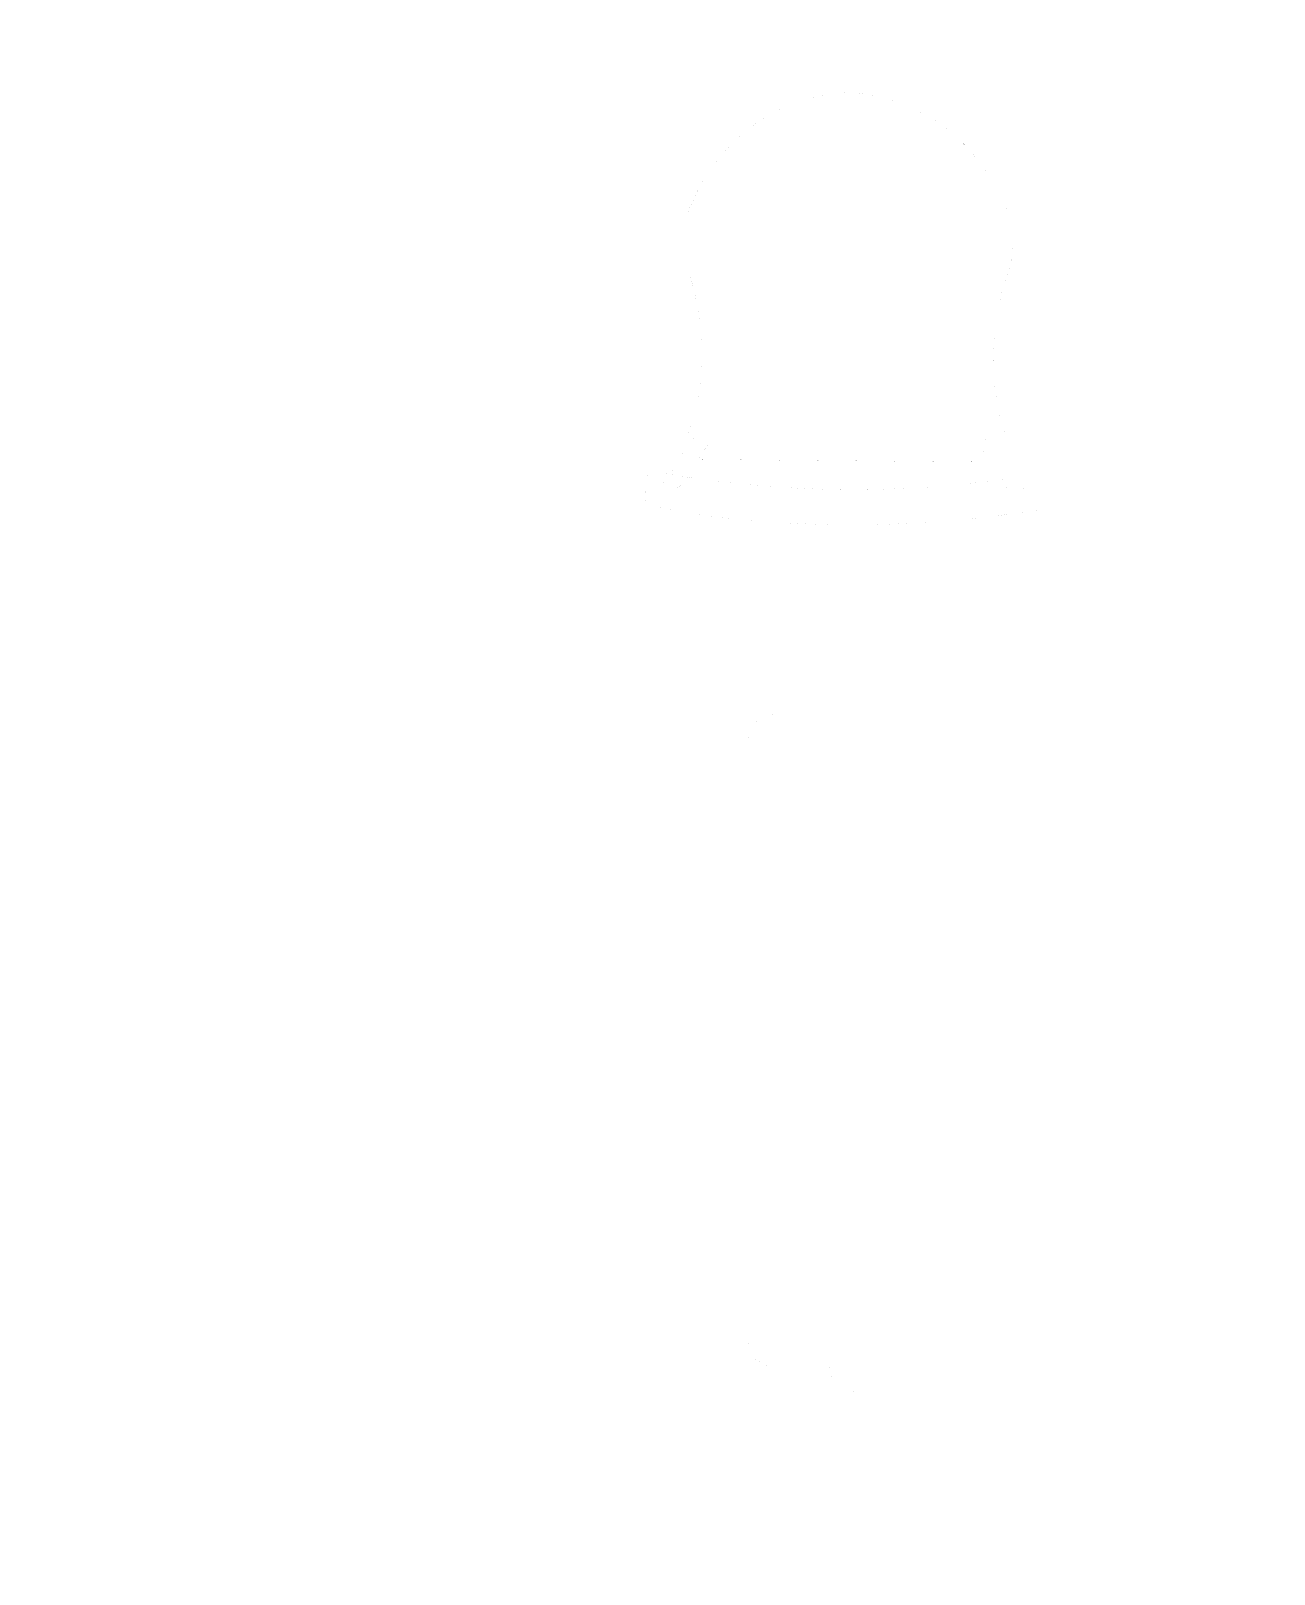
# Model space of a CAD drawing. Header units: metres. Extents: x -6.2 to 4.5, y -5 to 2.9.
# Drawn here: x -6.031 to -4.327, y -2.922 to -0.807 of the extents above; entities that cross this region are included whole.
import ezdxf

# ---------------------------------------------------------------- set-up
doc = ezdxf.new("R2010")
doc.units = ezdxf.units.M
doc.header["$LTSCALE"] = 10
doc.layers.get('0').update_dxf_attribs({"linetype": 'CONTINUOUS', "lineweight": 100})
doc.layers.add('roomitems', color=2, linetype='CONTINUOUS', lineweight=100)
doc.layers.add('windows', color=3, linetype='CONTINUOUS', lineweight=100)

# ---------------------------------------------------------------- blocks, each defined once
blk = doc.blocks.new('W-1-2')
at = {"color": 0}
for points, const_width in [([(-398.1, 60), (-796.3, 60)], 0.01), ([(-398.1, 60), (-796.3, 60)], 0.01), ([(0, 60), (-398.1, 60)], 0.01), ([(0, 60), (-398.1, 60)], 0.01), ([(398.1, 60), (0, 60)], 0.01), ([(398.1, 60), (0, 60)], 0.01), ([(796.3, 60), (398.1, 60)], 0.01), ([(796.3, 60), (398.1, 60)], 0.01), ([(1194.4, 60), (796.3, 60)], 0.01), ([(1194.4, 60), (796.3, 60)], 0.01), ([(1592.5, 60), (1194.4, 60)], 0.01), ([(1592.5, 60), (1194.4, 60)], 0.01), ([(-796.3, 0), (-398.1, 0)], 0.01), ([(-398.1, 0), (0, 0)], 0.01), ([(-40, 0), (-40, 0)], 0.04), ([(-40, 0), (-33.3, 0)], 0.04), ([(-33.3, 0), (-26.7, 0)], 0.04), ([(-26.7, 0), (-20, 0)], 0.04), ([(-20, 0), (-13.3, 0)], 0.04), ([(-13.3, 0), (-6.7, 0)], 0.04), ([(-6.7, 0), (0, 0)], 0.04), ([(0, 0), (398.1, 0)], 0.01), ([(0, 0), (6.7, 0)], 0.04), ([(6.7, 0), (13.3, 0)], 0.04), ([(13.3, 0), (20, 0)], 0.04), ([(20, 0), (26.7, 0)], 0.04), ([(26.7, 0), (33.3, 0)], 0.04), ([(33.3, 0), (40, 0)], 0.04), ([(398.1, 0), (796.3, 0)], 0.01), ([(796.3, 0), (1194.4, 0)], 0.01), ([(1194.4, 0), (1592.5, 0)], 0.01), ([(-796.3, -60), (-398.1, -60)], 0.01), ([(-796.3, -60), (-398.1, -60)], 0.01), ([(-398.1, -60), (0, -60)], 0.01), ([(-398.1, -60), (0, -60)], 0.01), ([(0, -60), (398.1, -60)], 0.01), ([(0, -60), (398.1, -60)], 0.01), ([(398.1, -60), (796.3, -60)], 0.01), ([(398.1, -60), (796.3, -60)], 0.01), ([(796.3, -60), (1194.4, -60)], 0.01), ([(796.3, -60), (1194.4, -60)], 0.01), ([(1194.4, -60), (1592.5, -60)], 0.01), ([(1194.4, -60), (1592.5, -60)], 0.01)]:
    blk.add_lwpolyline(points, dxfattribs=dict(at, const_width=const_width))
blk = doc.blocks.new('F-1-0')
at = {"color": 0, "const_width": 0.01}
for points in [[(-1370.3, 447.7), (-1372.3, 443.6)], [(-1367.8, 451.4), (-1370.3, 447.7)], [(-1364.9, 454.8), (-1367.8, 451.4)], [(-1361.5, 457.7), (-1364.9, 454.8)], [(-1357.8, 460.3), (-1361.5, 457.7)], [(-1353.8, 462.3), (-1357.8, 460.3)], [(-1349.5, 463.8), (-1353.8, 462.3)], [(-1344.9, 464.7), (-1349.5, 463.8)], [(-1340.1, 465), (-1344.9, 464.7)], [(-1333.8, 465), (-1340.1, 465)], [(-1327.5, 465), (-1333.8, 465)], [(-1321.3, 465), (-1327.5, 465)], [(-1315, 465), (-1321.3, 465)], [(-1308.7, 465), (-1315, 465)], [(-1302.4, 465), (-1308.7, 465)], [(-1296.1, 465), (-1302.4, 465)], [(-1289.8, 465), (-1296.1, 465)], [(-1283.6, 465), (-1289.8, 465)], [(-1277.3, 465), (-1283.6, 465)], [(-1271, 465), (-1277.3, 465)], [(-1264.7, 465), (-1271, 465)], [(-1264.7, 465), (-1264.7, 465)], [(-1264.7, 465), (-1054.1, 465)], [(-1264.7, 455.7), (-1264.7, 465)], [(-1264.7, 465), (-1264.7, 465)], [(-1264.7, 465), (-1264.7, 465)], [(-1264.7, 390.4), (-1264.7, 465)], [(-1264.7, 446.4), (-1264.7, 455.7)], [(-1264.7, 437.2), (-1264.7, 446.4)], [(-1054.1, 465), (-843.4, 465)], [(-843.4, 465), (-632.7, 465)], [(-1374.7, 434.6), (-1375, 429.8)], [(-1375, 429.8), (-1375, 361.2)], [(-1373.8, 439.2), (-1374.7, 434.6)], [(-1372.3, 443.6), (-1373.8, 439.2)], [(-1264.7, 427.9), (-1264.7, 437.2)], [(-1264.7, 418.6), (-1264.7, 427.9)], [(-1264.7, 409.3), (-1264.7, 418.6)], [(-1264.7, 400.1), (-1264.7, 409.3)], [(-1264.7, 390.8), (-1264.7, 400.1)], [(-1264.7, 381.5), (-1264.7, 390.8)], [(-1264.7, 315.9), (-1264.7, 390.4)], [(-1264.7, 372.2), (-1264.7, 381.5)], [(-1375, 361.2), (-1375, 292.6)], [(-1264.7, 363), (-1264.7, 372.2)], [(-1264.7, 353.7), (-1264.7, 363)], [(-1054.1, 353.7), (-1264.7, 353.7)], [(-1264.7, 353.7), (-1264.7, 353.7)], [(-1264.7, 353.7), (-1054.1, 353.7)], [(-1264.6, 353.7), (-1264.7, 353.7)], [(-1264.7, 353.7), (-1264.7, 353.7)], [(-1264.7, 353.7), (-1264.7, 353.7)], [(-1264.5, 353.7), (-1264.6, 353.7)], [(-1264.4, 353.7), (-1264.5, 353.7)], [(-1264.3, 353.7), (-1264.4, 353.7)], [(-1264.1, 353.7), (-1264.3, 353.7)], [(-1264, 353.7), (-1264.1, 353.7)], [(-1263.9, 353.7), (-1264, 353.7)], [(-1263.8, 353.7), (-1263.9, 353.7)], [(-1263.7, 353.7), (-1263.8, 353.7)], [(-1263.6, 353.7), (-1263.7, 353.7)], [(-1263.4, 353.7), (-1263.6, 353.7)], [(-1263.3, 353.7), (-1263.4, 353.7)], [(-1263.3, 288.5), (-1263.3, 353.7)], [(-1263.3, 353.7), (-1263.3, 353.7)], [(-1263.3, 353.7), (-1263.3, 353.7)], [(-1263.3, 353.7), (-1263.3, 353.7)], [(-1263.3, 353.7), (-1263.3, 353.7)], [(-1263.3, 353.7), (-1263.3, 353.7)], [(-1263.3, 353.7), (-1263.3, 353.7)], [(-1263.3, 353.7), (-1263.3, 353.7)], [(-1263.3, 353.7), (-1263.3, 353.7)], [(-1263.3, 353.7), (-1263.3, 353.7)], [(-1263.3, 353.7), (-1263.3, 353.7)], [(-1263.3, 353.7), (-1263.3, 353.7)], [(-1263.3, 353.7), (-1263.3, 353.7)], [(-843.4, 353.7), (-1054.1, 353.7)], [(-1054.1, 353.7), (-843.4, 353.7)], [(-632.7, 353.7), (-843.4, 353.7)], [(-843.4, 353.7), (-632.7, 353.7)], [(-1264.7, 241.3), (-1264.7, 315.9)], [(-1375, 292.6), (-1375, 224)], [(-1263.3, 223.3), (-1263.3, 288.5)], [(-1264.7, 166.7), (-1264.7, 241.3)], [(-1375, 224), (-1375, 155.5)], [(-1263.3, 158.2), (-1263.3, 223.3)], [(-1375, 155.5), (-1375, 86.9)], [(-1264.7, 92.2), (-1264.7, 166.7)], [(-1263.3, 93), (-1263.3, 158.2)], [(-1375, 86.9), (-1375, 18.3)], [(-1264.7, 17.6), (-1264.7, 92.2)], [(-1263.3, 27.8), (-1263.3, 93)], [(-1263.3, -37.3), (-1263.3, 27.8)], [(-1375, 18.3), (-1375, -50.3)], [(-1264.7, -57), (-1264.7, 17.6)], [(-1263.3, -102.5), (-1263.3, -37.3)], [(-1375, -50.3), (-1375, -118.8)], [(-1264.7, -131.5), (-1264.7, -57)], [(-1263.3, -167.7), (-1263.3, -102.5)], [(-1375, -118.8), (-1375, -187.4)], [(-1264.7, -206.1), (-1264.7, -131.5)], [(-1263.3, -232.9), (-1263.3, -167.7)], [(-1375, -187.4), (-1375, -256)], [(-1264.7, -280.6), (-1264.7, -206.1)], [(-1263.3, -298), (-1263.3, -232.9)], [(-1375, -256), (-1375, -324.6)], [(-1264.7, -355.2), (-1264.7, -280.6)], [(-1263.3, -363.2), (-1263.3, -298)], [(-1375, -324.6), (-1375, -393.1)], [(-1264.7, -429.8), (-1264.7, -355.2)], [(-1263.3, -428.4), (-1263.3, -363.2)], [(-1375, -393.1), (-1374.7, -398)], [(-1374.7, -398), (-1373.8, -402.6)], [(-1373.8, -402.6), (-1372.3, -407)], [(-1372.3, -407), (-1370.3, -411)], [(-1370.3, -411), (-1367.8, -414.8)], [(-1367.8, -414.8), (-1364.9, -418.1)], [(-1364.9, -418.1), (-1361.5, -421.1)], [(-1361.5, -421.1), (-1357.8, -423.6)], [(-1357.8, -423.6), (-1353.8, -425.6)], [(-1353.8, -425.6), (-1349.5, -427.1)], [(-1349.5, -427.1), (-1344.9, -428)], [(-1344.9, -428), (-1340.1, -428.4)], [(-1340.1, -428.4), (-1340.1, -428.5)], [(-1340.1, -428.5), (-1340.1, -428.6)], [(-1340.1, -428.6), (-1340.1, -428.7)], [(-1340.1, -428.7), (-1340.1, -428.8)], [(-1340.1, -428.8), (-1340.1, -429)], [(-1340.1, -429), (-1340.1, -429.1)], [(-1340.1, -429.1), (-1340.1, -429.2)], [(-1340.1, -429.2), (-1340.1, -429.3)], [(-1340.1, -429.3), (-1340.1, -429.4)], [(-1340.1, -429.4), (-1340.1, -429.5)], [(-1340.1, -429.5), (-1340.1, -429.7)], [(-1340.1, -429.7), (-1340.1, -429.8)], [(-1340.1, -429.8), (-1340.1, -429.8)], [(-1340.1, -429.8), (-1333.8, -429.8)], [(-1340.1, -429.8), (-1340.1, -429.8)], [(-1340.1, -429.8), (-1340.1, -429.8)], [(-1333.8, -429.8), (-1327.5, -429.8)], [(-1327.5, -429.8), (-1321.3, -429.8)], [(-1321.3, -429.8), (-1315, -429.8)], [(-1315, -429.8), (-1308.7, -429.8)], [(-1308.7, -429.8), (-1302.4, -429.8)], [(-1302.4, -429.8), (-1296.1, -429.8)], [(-1296.1, -429.8), (-1289.8, -429.8)], [(-1289.8, -429.8), (-1283.6, -429.8)], [(-1283.6, -429.8), (-1277.3, -429.8)], [(-1277.3, -429.8), (-1271, -429.8)], [(-1271, -429.8), (-1264.7, -429.8)], [(-1263, -433.2), (-1263.3, -428.4)], [(-1262.1, -437.8), (-1263, -433.2)], [(-1260.6, -442.2), (-1262.1, -437.8)], [(-1258.6, -446.3), (-1260.6, -442.2)], [(-1256.1, -450), (-1258.6, -446.3)], [(-1253.2, -453.4), (-1256.1, -450)], [(-1249.9, -456.3), (-1253.2, -453.4)], [(-1246.2, -458.8), (-1249.9, -456.3)], [(-1242.1, -460.9), (-1246.2, -458.8)], [(-1237.8, -462.4), (-1242.1, -460.9)], [(-1233.2, -463.3), (-1237.8, -462.4)], [(-1228.4, -463.6), (-1233.2, -463.3)], [(-1023.7, -463.6), (-1228.4, -463.6)], [(-819, -463.6), (-1023.7, -463.6)], [(-614.2, -463.6), (-819, -463.6)]]:
    blk.add_lwpolyline(points, dxfattribs=at)
blk = doc.blocks.new('F-1-1')
at = {"color": 0, "const_width": 0.01}
for points in [[(-1000, 500), (-1000, 500)], [(-1000, 500), (-833.3, 500)], [(-1000, 416.7), (-1000, 500)], [(-1000, 500), (-1000, 500)], [(-1000, 500), (-1000, 500)], [(-833.3, 500), (-666.7, 500)], [(-666.7, 500), (-500, 500)], [(-500, 500), (-333.3, 500)], [(-333.3, 500), (-166.7, 500)], [(-166.7, 500), (0, 500)], [(0, 500), (166.7, 500)], [(166.7, 500), (333.3, 500)], [(333.3, 500), (500, 500)], [(500, 500), (666.7, 500)], [(666.7, 500), (833.3, 500)], [(833.3, 500), (1000, 500)], [(1000, 500), (1000, 416.7)], [(-1000, 333.3), (-1000, 416.7)], [(1000, 416.7), (1000, 333.3)], [(-1000, 250), (-1000, 333.3)], [(1000, 333.3), (1000, 250)], [(-1000, 166.7), (-1000, 250)], [(1000, 250), (1000, 166.7)], [(-1000, 83.3), (-1000, 166.7)], [(1000, 166.7), (1000, 83.3)], [(-1000, 0), (-1000, 83.3)], [(1000, 83.3), (1000, 0)], [(-1000, -83.3), (-1000, 0)], [(1000, 0), (1000, -83.3)], [(-1000, -166.7), (-1000, -83.3)], [(1000, -83.3), (1000, -166.7)], [(-1000, -250), (-1000, -166.7)], [(1000, -166.7), (1000, -250)], [(-1000, -333.3), (-1000, -250)], [(1000, -250), (1000, -333.3)], [(-1000, -416.7), (-1000, -333.3)], [(1000, -333.3), (1000, -416.7)], [(-1000, -500), (-1000, -416.7)], [(1000, -416.7), (1000, -500)], [(-833.3, -500), (-1000, -500)], [(-666.7, -500), (-833.3, -500)], [(-500, -500), (-666.7, -500)], [(-333.3, -500), (-500, -500)], [(-166.7, -500), (-333.3, -500)], [(0, -500), (-166.7, -500)], [(166.7, -500), (0, -500)], [(333.3, -500), (166.7, -500)], [(500, -500), (333.3, -500)], [(666.7, -500), (500, -500)], [(833.3, -500), (666.7, -500)], [(1000, -500), (833.3, -500)]]:
    blk.add_lwpolyline(points, dxfattribs=at)
blk = doc.blocks.new('F-1-15')
at = {"color": 0, "const_width": 0.01}
for points in [[(-21.9, 296.4), (-43.9, 295.9)], [(0, 296.5), (-21.9, 296.4)], [(22.2, 296.4), (0, 296.5)], [(44.5, 296), (22.2, 296.4)], [(-241.4, 277.8), (-263.3, 274.3)], [(-219.4, 281.1), (-241.4, 277.8)], [(-197.5, 284), (-219.4, 281.1)], [(-175.5, 286.6), (-197.5, 284)], [(-153.6, 289), (-175.5, 286.6)], [(-131.7, 291), (-153.6, 289)], [(-109.7, 292.7), (-131.7, 291)], [(-87.8, 294), (-109.7, 292.7)], [(-65.8, 295.1), (-87.8, 294)], [(-43.9, 295.9), (-65.8, 295.1)], [(66.7, 295.3), (44.5, 296)], [(88.9, 294.3), (66.7, 295.3)], [(111.1, 292.9), (88.9, 294.3)], [(133.3, 291.3), (111.1, 292.9)], [(155.4, 289.2), (133.3, 291.3)], [(177.6, 286.8), (155.4, 289.2)], [(199.7, 284), (177.6, 286.8)], [(221.7, 280.8), (199.7, 284)], [(243.7, 277.1), (221.7, 280.8)], [(265.7, 273), (243.7, 277.1)], [(-272.7, 267.1), (-272.8, 265.6)], [(-272.8, 265.6), (-272.8, 265.6)], [(-272.8, 265.6), (-272.8, 265.6)], [(-272.8, 265.6), (-272.8, 265.6)], [(-272.8, 265.6), (-272.8, 265.6)], [(-272.8, 265.6), (-272.8, 265.6)], [(-272.8, 265.6), (-272.8, 265.6)], [(-272.8, 265.6), (-272.8, 265.6)], [(-272.8, 265.6), (-272.8, 265.6)], [(-272.8, 265.6), (-272.8, 265.6)], [(-272.8, 265.6), (-272.8, 265.6)], [(-272.8, 265.6), (-272.8, 265.6)], [(-272.8, 265.6), (-272.8, 265.6)], [(-272.8, 265.6), (-272.8, 263.4)], [(-272.8, 263.4), (-272.8, 261.1)], [(-272.8, 261.1), (-272.8, 258.8)], [(-272.8, 258.8), (-272.8, 256.6)], [(-272.8, 256.6), (-272.8, 254.3)], [(-272.8, 254.3), (-272.8, 252)], [(-272.4, 268.4), (-272.7, 267.1)], [(-272, 269.6), (-272.4, 268.4)], [(-271.4, 270.6), (-272, 269.6)], [(-270.7, 271.5), (-271.4, 270.6)], [(-269.8, 272.3), (-270.7, 271.5)], [(-268.9, 272.9), (-269.8, 272.3)], [(-267.9, 273.4), (-268.9, 272.9)], [(-266.8, 273.8), (-267.9, 273.4)], [(-265.7, 274.1), (-266.8, 273.8)], [(-264.5, 274.2), (-265.7, 274.1)], [(-263.3, 274.3), (-264.5, 274.2)], [(-263.3, 274.3), (-263.3, 274.3)], [(266, 273), (265.7, 273)], [(266.4, 273), (266, 273)], [(266.7, 272.9), (266.4, 273)], [(267.1, 272.7), (266.7, 272.9)], [(267.5, 272.6), (267.1, 272.7)], [(267.9, 272.4), (267.5, 272.6)], [(268.3, 272.3), (267.9, 272.4)], [(268.6, 272.1), (268.3, 272.3)], [(268.9, 272), (268.6, 272.1)], [(269.1, 271.9), (268.9, 272)], [(269.2, 271.8), (269.1, 271.9)], [(270.1, 271.5), (269.2, 271.8)], [(269.2, 271.8), (269.2, 271.8)], [(270.7, 271), (270.1, 271.5)], [(271.3, 270.5), (270.7, 271)], [(271.7, 269.8), (271.3, 270.5)], [(272.1, 269.2), (271.7, 269.8)], [(272.4, 268.4), (272.1, 269.2)], [(272.5, 267.6), (272.4, 268.4)], [(272.7, 266.8), (272.5, 267.6)], [(272.7, 265.9), (272.7, 266.8)], [(272.8, 265), (272.7, 265.9)], [(272.8, 264.1), (272.8, 265)], [(272.8, 263.2), (272.8, 264.1)], [(272.8, 261.1), (272.8, 263.2)], [(272.8, 259), (272.8, 261.1)], [(272.8, 257), (272.8, 259)], [(272.8, 254.9), (272.8, 257)], [(272.8, 252.9), (272.8, 254.9)], [(-272.8, 252), (-272.8, 249.8)], [(-272.8, 249.8), (-272.8, 247.5)], [(-272.8, 247.5), (-272.8, 245.2)], [(-272.8, 245.2), (-272.8, 243)], [(-272.8, 243), (-272.8, 240.7)], [(-272.8, 240.7), (-272.8, 238.5)], [(-272.8, 238.5), (-272.7, 236.9)], [(-272.7, 236.9), (-272.3, 235.4)], [(-272.3, 235.4), (-271.8, 233.9)], [(-271.8, 233.9), (-271, 232.5)], [(-248.3, 244.9), (-250.3, 244.6)], [(-250.3, 244.6), (-246.4, 239)], [(-246.3, 245.2), (-248.3, 244.9)], [(-246.4, 239), (-242.6, 233.3)], [(-244.3, 245.6), (-246.3, 245.2)], [(-242.4, 245.9), (-244.3, 245.6)], [(-242.6, 233.3), (-238.7, 227.6)], [(-240.4, 246.2), (-242.4, 245.9)], [(-238.4, 246.5), (-240.4, 246.2)], [(-236.4, 246.8), (-238.4, 246.5)], [(-237.2, 229.6), (-215.8, 232.9)], [(-234.4, 247.1), (-236.4, 246.8)], [(-232.5, 247.4), (-234.4, 247.1)], [(-230.5, 247.7), (-232.5, 247.4)], [(-228.5, 248), (-230.5, 247.7)], [(-226.5, 248.3), (-228.5, 248)], [(-222.8, 242.7), (-226.5, 248.3)], [(-219, 237), (-222.8, 242.7)], [(-215.3, 231.3), (-219, 237)], [(-215.8, 232.9), (-194.3, 235.8)], [(-194.3, 235.8), (-172.8, 238.5)], [(-172.8, 238.5), (-151.3, 240.8)], [(-151.3, 240.8), (-129.7, 242.8)], [(-129.7, 242.8), (-108.1, 244.5)], [(-108.1, 244.5), (-86.5, 245.9)], [(-86.5, 245.9), (-64.9, 246.9)], [(-64.9, 246.9), (-43.3, 247.7)], [(-43.3, 247.7), (-21.6, 248.2)], [(-21.6, 248.2), (0, 248.3)], [(0, 248.3), (21.9, 248.2)], [(21.9, 248.2), (43.8, 247.7)], [(43.8, 247.7), (65.6, 246.9)], [(65.6, 246.9), (87.4, 245.9)], [(87.4, 245.9), (109.2, 244.5)], [(109.2, 244.5), (130.9, 242.8)], [(130.9, 242.8), (152.6, 240.8)], [(152.6, 240.8), (174.3, 238.5)], [(174.3, 238.5), (196, 235.8)], [(196, 235.8), (217.6, 232.9)], [(215.3, 231.3), (219, 237)], [(217.6, 232.9), (239.3, 229.6)], [(219, 237), (222.8, 242.7)], [(222.8, 242.7), (226.5, 248.3)], [(226.5, 248.3), (228.5, 248)], [(228.5, 248), (230.5, 247.7)], [(230.5, 247.7), (232.5, 247.4)], [(232.5, 247.4), (234.4, 247.1)], [(234.4, 247.1), (236.4, 246.8)], [(236.4, 246.8), (238.4, 246.5)], [(238.4, 246.5), (240.4, 246.2)], [(242.6, 233.3), (238.7, 227.6)], [(240.4, 246.2), (242.4, 245.9)], [(242.4, 245.9), (244.3, 245.6)], [(246.4, 239), (242.6, 233.3)], [(244.3, 245.6), (246.3, 245.2)], [(246.3, 245.2), (248.3, 244.9)], [(250.3, 244.6), (246.4, 239)], [(248.3, 244.9), (250.3, 244.6)], [(271, 232), (271.8, 233.4)], [(271.8, 233.4), (272.3, 235)], [(272.3, 235), (272.7, 236.7)], [(272.7, 236.7), (272.8, 238.5)], [(272.8, 250.8), (272.8, 252.9)], [(272.8, 248.7), (272.8, 250.8)], [(272.8, 246.7), (272.8, 248.7)], [(272.8, 244.6), (272.8, 246.7)], [(272.8, 242.6), (272.8, 244.6)], [(272.8, 240.5), (272.8, 242.6)], [(272.8, 238.5), (272.8, 240.5)], [(-271, 232.5), (-270.1, 231.2)], [(-270.1, 231.2), (-269.1, 230)], [(-269.1, 230), (-267.9, 228.9)], [(-267.9, 228.9), (-266.6, 227.9)], [(-266.6, 227.9), (-265.3, 227.2)], [(-265.3, 227.2), (-263.9, 226.6)], [(-263.9, 226.6), (-262.4, 226.2)], [(-262.4, 226.2), (-260.9, 226.1)], [(-260.9, 226.1), (-260.9, 226.1)], [(-260.9, 226.1), (-260.9, 226.1)], [(-260.9, 226.1), (-260.9, 226.1)], [(-260.9, 226.1), (-260.9, 226.1)], [(-260.9, 226.1), (-260.8, 226.1)], [(-260.8, 226.1), (-260.6, 226.1)], [(-260.6, 226.1), (-260.5, 226.1)], [(-260.5, 226.1), (-260.2, 226.1)], [(-260.2, 226.1), (-259.9, 226.1)], [(-259.9, 226.1), (-259.6, 226.1)], [(-259.6, 226.1), (-259.1, 226.1)], [(-259.1, 226.1), (-258.6, 226.1)], [(-258.6, 226.1), (-237.2, 229.6)], [(-238.7, 227.6), (-234.8, 222)], [(-234.8, 222), (-231, 216.3)], [(-231, 216.3), (-227.1, 210.7)], [(-211.5, 225.7), (-215.3, 231.3)], [(-207.8, 220), (-211.5, 225.7)], [(-204, 214.4), (-207.8, 220)], [(-200.3, 208.7), (-204, 214.4)], [(200.3, 208.7), (204, 214.4)], [(204, 214.4), (207.8, 220)], [(207.8, 220), (211.5, 225.7)], [(211.5, 225.7), (215.3, 231.3)], [(231, 216.3), (227.1, 210.7)], [(234.8, 222), (231, 216.3)], [(238.7, 227.6), (234.8, 222)], [(239.3, 229.6), (260.9, 226.1)], [(260.9, 226.1), (262.4, 226.2)], [(262.4, 226.2), (263.9, 226.5)], [(263.9, 226.5), (265.3, 227)], [(265.3, 227), (266.6, 227.7)], [(266.6, 227.7), (267.9, 228.5)], [(267.9, 228.5), (269.1, 229.5)], [(269.1, 229.5), (270.1, 230.7)], [(270.1, 230.7), (271, 232)], [(-227.6, 198.2), (-227.7, 196.4)], [(-227.7, 196.4), (-227.7, 194.8)], [(-227.7, 194.8), (-227.7, 193.6)], [(-227.7, 193.6), (-227.7, 192.7)], [(-227.7, 192.7), (-227.7, 192.1)], [(-227.7, 192.1), (-227.7, 191.8)], [(-227.7, 191.8), (-227.7, 191.7)], [(-227.7, 191.7), (-227.7, 191.8)], [(-227.7, 191.8), (-227.7, 191.8)], [(-227.7, 191.8), (-227.7, 191.7)], [(-227.7, 191.7), (-227.7, 191.6)], [(-227.7, 191.6), (-227.7, 191.7)], [(-227.7, 191.7), (-227.7, 191.5)], [(-227.7, 191.5), (-224, 181.9)], [(-227.3, 199.9), (-227.6, 198.2)], [(-226.7, 201.5), (-227.3, 199.9)], [(-227.1, 210.7), (-223.3, 205)], [(-226, 202.9), (-226.7, 201.5)], [(-225.1, 204.2), (-226, 202.9)], [(-224, 205.4), (-225.1, 204.2)], [(-222.9, 206.4), (-224, 205.4)], [(-223.3, 205), (-219.4, 199.3)], [(-221.6, 207.2), (-222.9, 206.4)], [(-220.2, 207.9), (-221.6, 207.2)], [(-218.8, 208.4), (-220.2, 207.9)], [(-219.4, 199.3), (-215.6, 193.7)], [(-217.3, 208.7), (-218.8, 208.4)], [(-215.9, 208.8), (-217.3, 208.7)], [(-180.2, 208.8), (-215.9, 208.8)], [(-215.6, 193.7), (-211.7, 188)], [(-196.5, 203), (-200.3, 208.7)], [(-192.7, 197.4), (-196.5, 203)], [(-189, 191.7), (-192.7, 197.4)], [(-185.2, 186), (-189, 191.7)], [(-144.5, 208.8), (-180.2, 208.8)], [(-108.8, 208.8), (-144.5, 208.8)], [(-73.1, 208.8), (-108.8, 208.8)], [(-37.5, 208.8), (-73.1, 208.8)], [(-1.8, 208.8), (-37.5, 208.8)], [(33.9, 208.8), (-1.8, 208.8)], [(69.6, 208.8), (33.9, 208.8)], [(105.3, 208.8), (69.6, 208.8)], [(140.9, 208.8), (105.3, 208.8)], [(176.6, 208.8), (140.9, 208.8)], [(212.3, 208.8), (176.6, 208.8)], [(185.2, 186), (189, 191.7)], [(189, 191.7), (192.7, 197.4)], [(192.7, 197.4), (196.5, 203)], [(196.5, 203), (200.3, 208.7)], [(215.6, 193.7), (211.7, 188)], [(212.4, 208.8), (212.3, 208.8)], [(212.5, 208.8), (212.4, 208.8)], [(212.7, 208.8), (212.5, 208.8)], [(212.9, 208.8), (212.7, 208.8)], [(213.2, 208.8), (212.9, 208.8)], [(213.5, 208.8), (213.2, 208.8)], [(213.8, 208.8), (213.5, 208.8)], [(214.1, 208.8), (213.8, 208.8)], [(214.3, 208.8), (214.1, 208.8)], [(214.5, 208.8), (214.3, 208.8)], [(214.6, 208.8), (214.5, 208.8)], [(214.7, 208.8), (214.6, 208.8)], [(216.1, 208.4), (214.7, 208.8)], [(219.4, 199.3), (215.6, 193.7)], [(217.4, 207.7), (216.1, 208.4)], [(218.6, 206.8), (217.4, 207.7)], [(219.7, 205.8), (218.6, 206.8)], [(219, 184.3), (223, 194)], [(223.3, 205), (219.4, 199.3)], [(220.7, 204.6), (219.7, 205.8)], [(221.5, 203.2), (220.7, 204.6)], [(222.2, 201.8), (221.5, 203.2)], [(222.7, 200.3), (222.2, 201.8)], [(223, 198.7), (222.7, 200.3)], [(223.2, 197.1), (223, 198.7)], [(223, 194), (223.2, 195.5)], [(223.2, 195.5), (223.2, 197.1)], [(227.1, 210.7), (223.3, 205)], [(-224, 181.9), (-220.6, 172.2)], [(-220.6, 172.2), (-217.5, 162.5)], [(-211.7, 188), (-207.9, 182.3)], [(-207.9, 182.3), (-204, 176.7)], [(-204, 176.7), (-202.1, 177)], [(-204, 176.7), (-204, 176.7)], [(-202.1, 177), (-200.3, 177.3)], [(-200.3, 177.3), (-198.4, 177.6)], [(-198.4, 177.6), (-196.5, 177.9)], [(-196.5, 177.9), (-194.6, 178.2)], [(-194.6, 178.2), (-192.7, 178.5)], [(-192.7, 178.5), (-190.9, 178.8)], [(-190.9, 178.8), (-189, 179.1)], [(-189, 179.1), (-187.1, 179.5)], [(-187.1, 179.5), (-185.2, 179.8)], [(-181.5, 180.4), (-185.2, 186)], [(-185.2, 179.8), (-183.3, 180.1)], [(-183.3, 180.1), (-181.5, 180.4)], [(181.5, 180.4), (185.2, 186)], [(183.3, 180.1), (181.5, 180.4)], [(185.2, 179.8), (183.3, 180.1)], [(187.1, 179.5), (185.2, 179.8)], [(189, 179.1), (187.1, 179.5)], [(190.9, 178.8), (189, 179.1)], [(192.7, 178.5), (190.9, 178.8)], [(194.6, 178.2), (192.7, 178.5)], [(196.5, 177.9), (194.6, 178.2)], [(198.4, 177.6), (196.5, 177.9)], [(200.3, 177.3), (198.4, 177.6)], [(202.1, 177), (200.3, 177.3)], [(204, 176.7), (202.1, 177)], [(207.9, 182.3), (204, 176.7)], [(204, 176.7), (204, 176.7)], [(211.7, 188), (207.9, 182.3)], [(211.9, 164.8), (215.3, 174.6)], [(215.3, 174.6), (219, 184.3)], [(-217.5, 162.5), (-214.7, 152.7)], [(-214.7, 152.7), (-212.2, 142.9)], [(206.1, 144.9), (208.8, 154.9)], [(208.8, 154.9), (211.9, 164.8)], [(-212.2, 142.9), (-209.9, 133)], [(-209.9, 133), (-208, 123)], [(201.7, 124.7), (203.7, 134.8)], [(203.7, 134.8), (206.1, 144.9)], [(-208, 123), (-206.4, 112.9)], [(-206.4, 112.9), (-205, 102.7)], [(198.6, 104.1), (200, 114.4)], [(200, 114.4), (201.7, 124.7)], [(-205, 102.7), (-204, 92.5)], [(-204, 92.5), (-203.3, 82.1)], [(197.1, 83.4), (197.7, 93.8)], [(197.7, 93.8), (198.6, 104.1)], [(-203.3, 82.1), (-202.8, 71.7)], [(-202.8, 71.7), (-202.9, 61.5)], [(196.8, 62.4), (196.9, 72.9)], [(196.9, 72.9), (197.1, 83.4)], [(-203.2, 51.3), (-203.8, 41.1)], [(-202.9, 61.5), (-203.2, 51.3)], [(197, 52), (196.8, 62.4)], [(197.5, 41.6), (197, 52)], [(-204.6, 30.9), (-205.6, 20.8)], [(-203.8, 41.1), (-204.6, 30.9)], [(198.4, 31.3), (197.5, 41.6)], [(199.6, 21.1), (198.4, 31.3)], [(-208.6, 0.6), (-210.6, -9.5)], [(-207, 10.7), (-208.6, 0.6)], [(-205.6, 20.8), (-207, 10.7)], [(201, 11), (199.6, 21.1)], [(202.8, 0.9), (201, 11)], [(204.9, -9.1), (202.8, 0.9)], [(-212.8, -19.6), (-215.5, -29.6)], [(-210.6, -9.5), (-212.8, -19.6)], [(207.2, -19), (204.9, -9.1)], [(209.8, -28.8), (207.2, -19)], [(-218.4, -39.5), (-221.8, -49.4)], [(-215.5, -29.6), (-218.4, -39.5)], [(212.7, -38.6), (209.8, -28.8)], [(215.9, -48.2), (212.7, -38.6)], [(-224, -56.6), (-225.7, -63.9)], [(-221.8, -49.4), (-224, -56.6)], [(218.3, -55.4), (215.9, -48.2)], [(220.2, -62.7), (218.3, -55.4)], [(221.7, -70.1), (220.2, -62.7)], [(-228.1, -78.8), (-228.6, -86.3)], [(-227.1, -71.3), (-228.1, -78.8)], [(-225.7, -63.9), (-227.1, -71.3)], [(222.7, -77.6), (221.7, -70.1)], [(223.2, -85.1), (222.7, -77.6)], [(-228.6, -86.3), (-228.8, -93.9)], [(-228.8, -93.9), (-228.5, -101.5)], [(-228.5, -101.5), (-227.8, -109)], [(222.1, -107.8), (222.9, -100.2)], [(222.9, -100.2), (223.3, -92.7)], [(223.3, -92.7), (223.2, -85.1)], [(-227.8, -109), (-226.6, -116.5)], [(-226.6, -116.5), (-225.1, -123.9)], [(-225.1, -123.9), (-223.1, -131.2)], [(217.2, -130), (219.2, -122.7)], [(219.2, -122.7), (220.9, -115.2)], [(220.9, -115.2), (222.1, -107.8)], [(-223.1, -131.2), (-220.6, -138.4)], [(-219.4, -137.1), (-219.4, -137.1)], [(-219.4, -137.1), (-209.3, -159.6)], [(204.5, -159.7), (214.7, -137.1)], [(214.7, -137.1), (217.2, -130)], [(-209.3, -159.6), (-197.3, -180.8)], [(192.5, -180.9), (204.5, -159.7)], [(-197.3, -180.8), (-183.5, -200.4)], [(178.8, -200.6), (192.5, -180.9)], [(-183.5, -200.4), (-168.2, -218.5)], [(163.4, -218.8), (178.8, -200.6)], [(-168.2, -218.5), (-151.3, -235)], [(146.6, -235.4), (163.4, -218.8)], [(-151.3, -235), (-133.1, -249.7)], [(-133.1, -249.7), (-113.7, -262.6)], [(109, -263.1), (128.4, -250.2)], [(128.4, -250.2), (146.6, -235.4)], [(-113.7, -262.6), (-93.2, -273.6)], [(-93.2, -273.6), (-71.6, -282.6)], [(66.9, -283.1), (88.4, -274.1)], [(88.4, -274.1), (109, -263.1)], [(-71.6, -282.6), (-49.3, -289.4)], [(-49.3, -289.4), (-26.1, -294.1)], [(-26.1, -294.1), (-2.4, -296.5)], [(-2.4, -296.5), (21.4, -294.4)], [(21.4, -294.4), (44.5, -289.9)], [(44.5, -289.9), (66.9, -283.1)]]:
    blk.add_lwpolyline(points, dxfattribs=at)

msp = doc.modelspace()

# ---------------------------------------------------------------- block references
at = {"layer": 'roomitems', "xscale": 0.001, "yscale": 0.001}
for name, p, rotation in [('F-1-1', (-4.9272, -0.0729), -270.00005842), ('F-1-15', (-4.9141, -1.187), -180.49660237)]:
    msp.add_blockref(name, p, dxfattribs=dict(at, rotation=rotation))
msp.add_blockref('F-1-0', (-3.6731, -2.2085), dxfattribs=at)
at = {"layer": 'windows', "xscale": 0.001, "yscale": 0.001, "rotation": 90.00300636}
msp.add_blockref('W-1-2', (-5.9714, -2.1768), dxfattribs=at)

doc.saveas('drawing.dxf')
